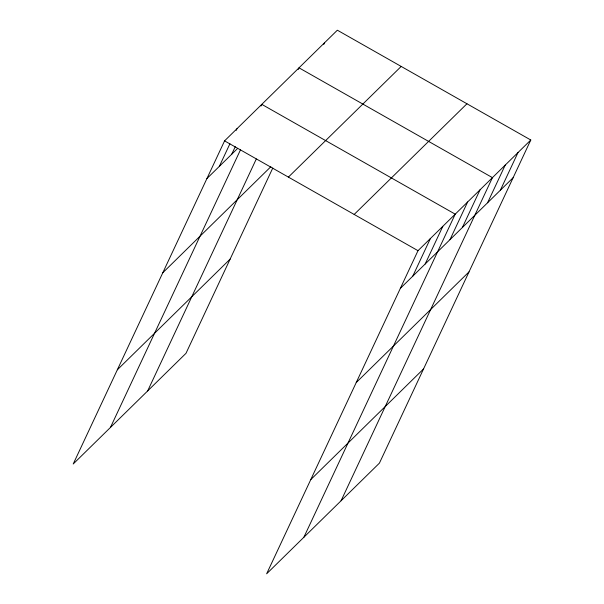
<?xml version="1.0" encoding="UTF-8"?>
<svg xmlns="http://www.w3.org/2000/svg" width="604" height="604" viewBox="0 0 604 604"><rect width="100%" height="100%" fill="white"/><g stroke="black" fill="none" stroke-linecap="round" stroke-linejoin="round"><path stroke-width="0.91" d="M530.788 140.007L418.006 250.683L266.643 573.8L379.425 463.125L530.788 140.007L337.357 30.2L224.575 140.875L73.212 463.993L185.994 353.317L272.789 168.025M219.328 166.379L229.92 143.775M236.194 130.373L236.979 128.705M231.74 154.201L235.266 146.666M110.434 427.466L240.566 149.664M261.003 106.025L261.789 104.356L455.22 214.163L303.865 537.273M147.648 390.947L256.315 158.965M298.225 69.505L299.01 67.829L492.441 177.636L341.079 500.754M323.789 44.417L324.575 42.741M412.759 276.187L430.41 238.512M425.171 264.008L442.815 226.334M449.98 239.66L467.624 201.985M462.385 227.489L480.037 189.815M487.571 202.77L505.223 165.096M500.354 190.222L518.005 152.548M206.923 178.55L237.614 148.433M162.801 272.744L270.871 166.689M288.402 177.115L401.184 66.44M117.335 369.799L230.124 259.116M354.171 214.45L466.952 103.767M400.354 288.357L513.136 177.682M356.232 382.551L469.014 271.876M310.773 479.606L423.555 368.923M224.575 140.875L418.006 250.683"/></g></svg>
